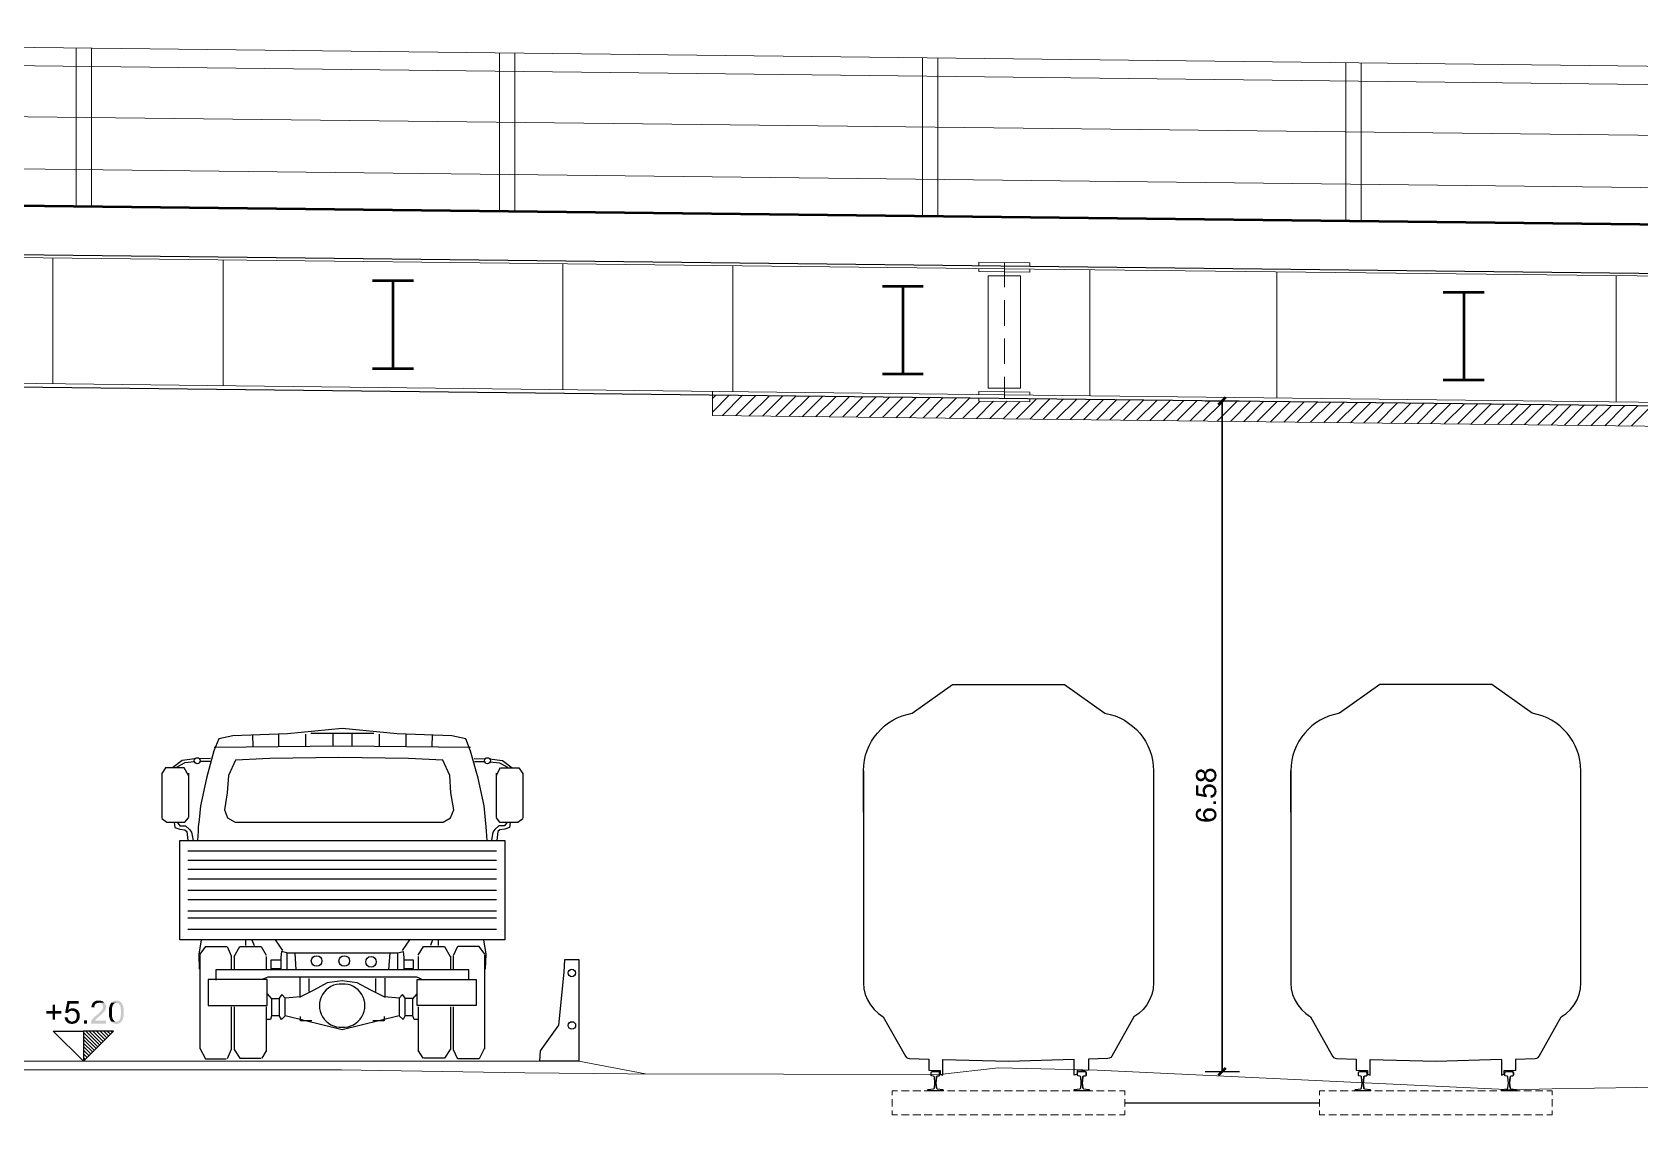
# Model space of a CAD drawing. Header units: millimetres. Extents: x 0.3 to 47.5, y 0.1 to 28.
# Drawn here: x 23.7 to 29.91, y 18.32 to 22.54 of the extents above; entities that cross this region are included whole.
import ezdxf

# ---------------------------------------------------------------- set-up
doc = ezdxf.new("R2010")
doc.units = ezdxf.units.MM
doc.layers.add('PDF _Geometria', color=7, linetype='Continuous')
doc.layers.add('PDF _Riempimenti solidi', color=7, linetype='Continuous')

msp = doc.modelspace()

# ---------------------------------------------------------------- hatches: boundary and pattern name
at = {"layer": 'PDF _Riempimenti solidi', "transparency": 33554559}
for points in [[(28.1908, 19.6724), (28.1908, 19.6699), (28.1917, 19.6674), (28.1917, 19.6649), (28.1925, 19.6632), (28.1933, 19.6616), (28.1942, 19.6591), (28.1958, 19.6574), (28.1967, 19.6566), (28.1975, 19.6557), (28.1992, 19.6541), (28.2008, 19.6524), (28.2025, 19.6516), (28.205, 19.6507), (28.2067, 19.6507), (28.2092, 19.6499), (28.2133, 19.6499), (28.215, 19.6507), (28.2175, 19.6507), (28.2192, 19.6516), (28.2208, 19.6532), (28.2225, 19.6541), (28.2242, 19.6557), (28.225, 19.6574), (28.2267, 19.6599), (28.2275, 19.6616), (28.2283, 19.6591), (28.2292, 19.6574), (28.23, 19.6557), (28.2317, 19.6532), (28.2325, 19.6524), (28.2342, 19.6507), (28.235, 19.6507), (28.2367, 19.6491), (28.2383, 19.6482), (28.2408, 19.6474), (28.2425, 19.6474), (28.245, 19.6466), (28.2492, 19.6466), (28.2517, 19.6474), (28.2533, 19.6474), (28.2558, 19.6482), (28.2575, 19.6491), (28.2592, 19.6499), (28.2608, 19.6516), (28.2625, 19.6524), (28.2642, 19.6541), (28.2633, 19.6732), (28.2633, 19.6707), (28.2625, 19.6682), (28.2625, 19.6666), (28.2608, 19.6649), (28.26, 19.6632), (28.2592, 19.6616), (28.2575, 19.6599), (28.255, 19.6591), (28.2533, 19.6582), (28.2517, 19.6574), (28.2492, 19.6566), (28.2458, 19.6566), (28.2433, 19.6574), (28.2417, 19.6582), (28.2392, 19.6591), (28.2375, 19.6599), (28.2358, 19.6616), (28.235, 19.6624), (28.2333, 19.6641), (28.2325, 19.6666), (28.2317, 19.6682), (28.2317, 19.6916), (28.23, 19.6899), (28.2292, 19.6882), (28.2283, 19.6857), (28.2275, 19.6841), (28.2267, 19.6866), (28.225, 19.6882), (28.2242, 19.6899), (28.2233, 19.6732), (28.2233, 19.6691), (28.2225, 19.6666), (28.2217, 19.6649), (28.22, 19.6632), (28.2192, 19.6624), (28.2175, 19.6616), (28.215, 19.6607), (28.2133, 19.6599), (28.2075, 19.6599), (28.2058, 19.6607), (28.2042, 19.6624), (28.2025, 19.6632), (28.2017, 19.6649), (28.2, 19.6666), (28.1992, 19.6682), (28.1992, 19.6724), (28.1983, 19.6907), (28.1967, 19.6891), (28.1967, 19.6882), (28.195, 19.6874), (28.1942, 19.6849), (28.1933, 19.6832), (28.1925, 19.6816), (28.1917, 19.6799), (28.1917, 19.6774), (28.1908, 19.6749)], [(28.1983, 19.6907), (28.1992, 19.6724), (28.1992, 19.6766), (28.2, 19.6782), (28.2008, 19.6799), (28.2025, 19.6816), (28.2033, 19.6832), (28.205, 19.6841), (28.2075, 19.6849), (28.2092, 19.6857), (28.2125, 19.6857), (28.215, 19.6849), (28.2167, 19.6849), (28.2183, 19.6832), (28.22, 19.6824), (28.2208, 19.6807), (28.2225, 19.6791), (28.2233, 19.6774), (28.2233, 19.6732), (28.2242, 19.6899), (28.2225, 19.6916), (28.2208, 19.6924), (28.22, 19.6932), (28.2183, 19.6941), (28.2158, 19.6949), (28.2142, 19.6957), (28.21, 19.6957), (28.2083, 19.6949), (28.2058, 19.6949), (28.2042, 19.6941), (28.2017, 19.6932), (28.2, 19.6924)], [(28.2317, 19.6916), (28.2317, 19.6724), (28.2317, 19.6766), (28.2325, 19.6791), (28.2333, 19.6807), (28.235, 19.6824), (28.2358, 19.6841), (28.2375, 19.6857), (28.2392, 19.6866), (28.2408, 19.6874), (28.2433, 19.6882), (28.245, 19.6891), (28.2492, 19.6891), (28.2517, 19.6882), (28.2533, 19.6874), (28.2558, 19.6866), (28.2575, 19.6857), (28.2592, 19.6841), (28.26, 19.6832), (28.2617, 19.6816), (28.2625, 19.6791), (28.2625, 19.6774), (28.2633, 19.6749), (28.2633, 19.6732), (28.2642, 19.6541), (28.265, 19.6549), (28.2667, 19.6566), (28.2683, 19.6599), (28.2692, 19.6616), (28.27, 19.6641), (28.2708, 19.6657), (28.2708, 19.6682), (28.2717, 19.6707), (28.2717, 19.6741), (28.2708, 19.6766), (28.2708, 19.6791), (28.27, 19.6807), (28.27, 19.6832), (28.2692, 19.6849), (28.2683, 19.6866), (28.2667, 19.6882), (28.2658, 19.6899), (28.2642, 19.6916), (28.2633, 19.6932), (28.2617, 19.6941), (28.26, 19.6957), (28.2575, 19.6966), (28.2558, 19.6974), (28.2542, 19.6982), (28.2517, 19.6982), (28.25, 19.6991), (28.2475, 19.6991), (28.245, 19.6982), (28.2425, 19.6982), (28.2408, 19.6974), (28.2383, 19.6974), (28.2367, 19.6957), (28.235, 19.6949), (28.2342, 19.6949), (28.2325, 19.6932)], [(28.1925, 19.6349), (28.1925, 19.5957), (28.2325, 19.5882), (28.2342, 19.5966), (28.2325, 19.5982), (28.2308, 19.5991), (28.23, 19.6007), (28.2283, 19.6032), (28.2275, 19.6049), (28.2267, 19.6066), (28.2267, 19.6116), (28.225, 19.6316), (28.2233, 19.6299), (28.2225, 19.5991), (28.2017, 19.6032), (28.2017, 19.6349)], [(28.2175, 19.6141), (28.2175, 19.6132), (28.2183, 19.6107), (28.2183, 19.6091), (28.2192, 19.6066), (28.2192, 19.6049), (28.22, 19.6032), (28.2217, 19.6007), (28.2225, 19.5991), (28.2233, 19.6299), (28.2225, 19.6282), (28.2208, 19.6266), (28.22, 19.6241), (28.2183, 19.6207), (28.2183, 19.6182), (28.2175, 19.6157)], [(28.225, 19.6316), (28.2267, 19.6116), (28.2267, 19.6166), (28.2275, 19.6182), (28.2283, 19.6199), (28.23, 19.6216), (28.2308, 19.6232), (28.2317, 19.6241), (28.2333, 19.6257), (28.2358, 19.6266), (28.2375, 19.6274), (28.2392, 19.6274), (28.2417, 19.6282), (28.2467, 19.6282), (28.2492, 19.6274), (28.2508, 19.6274), (28.2533, 19.6266), (28.255, 19.6257), (28.2567, 19.6249), (28.2583, 19.6232), (28.26, 19.6216), (28.2608, 19.6199), (28.2625, 19.6174), (28.2625, 19.6157), (28.2633, 19.6132), (28.2633, 19.6116), (28.2633, 19.6307), (28.2617, 19.6324), (28.26, 19.6332), (28.2575, 19.6349), (28.2558, 19.6357), (28.2542, 19.6366), (28.2517, 19.6374), (28.25, 19.6374), (28.2475, 19.6382), (28.2375, 19.6382), (28.2358, 19.6374), (28.2333, 19.6366), (28.2317, 19.6357), (28.23, 19.6349), (28.2283, 19.6341), (28.2267, 19.6324)], [(28.2483, 19.5966), (28.2492, 19.5857), (28.2508, 19.5866), (28.2525, 19.5866), (28.255, 19.5874), (28.2567, 19.5882), (28.2592, 19.5891), (28.2608, 19.5899), (28.2625, 19.5907), (28.2642, 19.5924), (28.265, 19.5941), (28.2667, 19.5949), (28.2675, 19.5966), (28.2683, 19.5982), (28.2692, 19.6007), (28.27, 19.6024), (28.2708, 19.6049), (28.2708, 19.6066), (28.2717, 19.6091), (28.2717, 19.6116), (28.2708, 19.6141), (28.2708, 19.6182), (28.27, 19.6207), (28.2692, 19.6224), (28.2683, 19.6241), (28.2667, 19.6274), (28.265, 19.6291), (28.2633, 19.6307), (28.2633, 19.6091), (28.2625, 19.6074), (28.2617, 19.6049), (28.26, 19.6016), (28.2583, 19.6007), (28.2567, 19.5991), (28.2533, 19.5974), (28.2508, 19.5966)], [(28.1908, 19.5224), (28.1908, 19.5191), (28.1917, 19.5166), (28.1917, 19.5141), (28.1925, 19.5124), (28.1933, 19.5107), (28.1942, 19.5091), (28.1958, 19.5074), (28.1967, 19.5057), (28.1983, 19.5041), (28.1992, 19.5216), (28.1992, 19.5257), (28.2, 19.5282), (28.2033, 19.5316), (28.205, 19.5324), (28.2067, 19.5332), (28.2092, 19.5341), (28.2117, 19.5349), (28.2108, 19.5449), (28.2092, 19.5441), (28.2067, 19.5441), (28.205, 19.5432), (28.2025, 19.5424), (28.1992, 19.5407), (28.1975, 19.5391), (28.1958, 19.5374), (28.195, 19.5366), (28.1933, 19.5332), (28.1925, 19.5307), (28.1917, 19.5291), (28.1917, 19.5266), (28.1908, 19.5249)], [(28.1983, 19.5041), (28.2, 19.5024), (28.2017, 19.5016), (28.2025, 19.5007), (28.2042, 19.4999), (28.2058, 19.4991), (28.2075, 19.4982), (28.21, 19.4974), (28.2117, 19.4966), (28.2133, 19.4957), (28.2158, 19.4957), (28.2175, 19.4949), (28.2225, 19.4949), (28.225, 19.4941), (28.2417, 19.4941), (28.2442, 19.4949), (28.2467, 19.4949), (28.2492, 19.4957), (28.2508, 19.4957), (28.2533, 19.4966), (28.26, 19.4999), (28.2608, 19.5007), (28.2625, 19.5016), (28.2633, 19.5024), (28.265, 19.5041), (28.2658, 19.5057), (28.2675, 19.5074), (28.2683, 19.5091), (28.2692, 19.5107), (28.27, 19.5124), (28.2708, 19.5149), (28.2708, 19.5166), (28.2717, 19.5191), (28.2717, 19.5216), (28.2708, 19.5241), (28.2708, 19.5282), (28.27, 19.5299), (28.2692, 19.5324), (28.2683, 19.5341), (28.2675, 19.5341), (28.2667, 19.5357), (28.265, 19.5374), (28.2633, 19.5391), (28.2633, 19.5191), (28.2625, 19.5174), (28.2617, 19.5149), (28.2608, 19.5132), (28.2608, 19.5124), (28.2592, 19.5107), (28.2575, 19.5099), (28.2558, 19.5082), (28.2542, 19.5074), (28.2533, 19.5066), (28.2508, 19.5057), (28.2492, 19.5057), (28.2467, 19.5049), (28.2442, 19.5049), (28.2417, 19.5057), (28.2392, 19.5057), (28.2358, 19.5074), (28.2333, 19.5082), (28.2325, 19.5099), (28.2308, 19.5107), (28.23, 19.5124), (28.2292, 19.5041), (28.2183, 19.5041), (28.2167, 19.5049), (28.2142, 19.5049), (28.2125, 19.5057), (28.2108, 19.5066), (28.21, 19.5074), (28.2075, 19.5082), (28.2058, 19.5091), (28.2042, 19.5107), (28.2025, 19.5124), (28.2017, 19.5132), (28.2, 19.5157), (28.1992, 19.5174), (28.1992, 19.5216)], [(28.2192, 19.5224), (28.2192, 19.5182), (28.22, 19.5166), (28.2208, 19.5141), (28.2217, 19.5124), (28.2217, 19.5116), (28.2233, 19.5099), (28.2242, 19.5082), (28.2275, 19.5049), (28.2292, 19.5041), (28.23, 19.5124), (28.2283, 19.5149), (28.2283, 19.5166), (28.2275, 19.5182), (28.2275, 19.5207), (28.2258, 19.5391), (28.225, 19.5382), (28.2233, 19.5366), (28.2217, 19.5332), (28.2208, 19.5307), (28.22, 19.5291), (28.2192, 19.5274), (28.2192, 19.5249)], [(28.2258, 19.5391), (28.2275, 19.5207), (28.2275, 19.5249), (28.2292, 19.5282), (28.2308, 19.5299), (28.2325, 19.5316), (28.2325, 19.5324), (28.2342, 19.5332), (28.2358, 19.5341), (28.2383, 19.5349), (28.24, 19.5357), (28.2517, 19.5357), (28.2533, 19.5349), (28.2567, 19.5332), (28.2583, 19.5316), (28.2592, 19.5307), (28.2608, 19.5291), (28.2617, 19.5274), (28.2625, 19.5257), (28.2633, 19.5232), (28.2633, 19.5216), (28.2633, 19.5391), (28.2617, 19.5407), (28.26, 19.5416), (28.2583, 19.5432), (28.2575, 19.5432), (28.255, 19.5441), (28.2533, 19.5449), (28.2508, 19.5457), (28.2392, 19.5457), (28.2367, 19.5449), (28.235, 19.5449), (28.2325, 19.5441), (28.2308, 19.5432), (28.2292, 19.5416), (28.2275, 19.5407)], [(23.7875, 18.7874), (23.7775, 18.7874), (23.7775, 18.7632), (23.7533, 18.7632), (23.7533, 18.7532), (23.7775, 18.7532), (23.7775, 18.7291), (23.7875, 18.7291), (23.7875, 18.7532), (23.8117, 18.7532), (23.8117, 18.7632), (23.7875, 18.7632)], [(23.8783, 18.8016), (23.835, 18.8016), (23.8258, 18.7566), (23.8367, 18.7549), (23.8375, 18.7566), (23.8408, 18.7599), (23.8433, 18.7616), (23.845, 18.7624), (23.8475, 18.7632), (23.85, 18.7641), (23.8525, 18.7641), (23.875, 18.7657), (23.8733, 18.7674), (23.8383, 18.7682), (23.8433, 18.7916), (23.8783, 18.7916)], [(23.855, 18.7732), (23.85, 18.7732), (23.8475, 18.7724), (23.845, 18.7716), (23.8433, 18.7707), (23.8408, 18.7691), (23.8383, 18.7682), (23.8733, 18.7674), (23.8708, 18.7682), (23.8692, 18.7699), (23.8667, 18.7707), (23.865, 18.7716), (23.8625, 18.7724), (23.86, 18.7732), (23.8575, 18.7732)], [(23.875, 18.7657), (23.8525, 18.7641), (23.8533, 18.7641), (23.8558, 18.7632), (23.8583, 18.7632), (23.86, 18.7624), (23.8625, 18.7616), (23.8642, 18.7599), (23.8658, 18.7582), (23.8667, 18.7574), (23.8683, 18.7557), (23.8692, 18.7541), (23.87, 18.7516), (23.8708, 18.7491), (23.8708, 18.7466), (23.8717, 18.7441), (23.8708, 18.7407), (23.8708, 18.7382), (23.87, 18.7366), (23.8692, 18.7341), (23.8683, 18.7316), (23.8675, 18.7299), (23.8658, 18.7282), (23.8658, 18.7274), (23.8633, 18.7257), (23.8617, 18.7249), (23.86, 18.7241), (23.8575, 18.7232), (23.855, 18.7224), (23.8525, 18.7224), (23.8742, 18.7224), (23.8758, 18.7241), (23.8758, 18.7249), (23.8792, 18.7282), (23.88, 18.7307), (23.8808, 18.7324), (23.8817, 18.7349), (23.8817, 18.7374), (23.8825, 18.7399), (23.8825, 18.7507), (23.8817, 18.7532), (23.8808, 18.7557), (23.88, 18.7574), (23.8792, 18.7599), (23.8775, 18.7616), (23.8767, 18.7641)], [(23.9783, 18.7949), (23.9558, 18.7949), (23.9567, 18.7949), (23.96, 18.7941), (23.9617, 18.7941), (23.9642, 18.7924), (23.9658, 18.7916), (23.9675, 18.7899), (23.9683, 18.7899), (23.97, 18.7882), (23.9708, 18.7866), (23.9717, 18.7841), (23.9725, 18.7816), (23.9725, 18.7774), (23.9717, 18.7757), (23.9717, 18.7732), (23.97, 18.7707), (23.9692, 18.7682), (23.9675, 18.7666), (23.9667, 18.7649), (23.965, 18.7632), (23.9642, 18.7624), (23.9625, 18.7607), (23.9592, 18.7574), (23.9575, 18.7557), (23.955, 18.7532), (23.9533, 18.7516), (23.9508, 18.7499), (23.9483, 18.7474), (23.9458, 18.7457), (23.9442, 18.7441), (23.9417, 18.7424), (23.94, 18.7407), (23.9383, 18.7391), (23.935, 18.7357), (23.9342, 18.7341), (23.9325, 18.7332), (23.9308, 18.7307), (23.93, 18.7291), (23.9283, 18.7266), (23.9275, 18.7249), (23.9267, 18.7224), (23.9258, 18.7199), (23.9258, 18.7174), (23.925, 18.7149), (23.9842, 18.7149), (23.9842, 18.7257), (23.9408, 18.7257), (23.9417, 18.7274), (23.9433, 18.7291), (23.945, 18.7316), (23.9458, 18.7316), (23.9467, 18.7332), (23.9483, 18.7341), (23.95, 18.7357), (23.9525, 18.7382), (23.955, 18.7399), (23.9575, 18.7424), (23.9583, 18.7432), (23.9608, 18.7449), (23.9625, 18.7466), (23.965, 18.7491), (23.9683, 18.7524), (23.97, 18.7541), (23.9717, 18.7549), (23.9733, 18.7566), (23.9742, 18.7582), (23.975, 18.7582), (23.9767, 18.7607), (23.9783, 18.7624), (23.9792, 18.7649), (23.9808, 18.7666), (23.9817, 18.7682), (23.9817, 18.7691), (23.9825, 18.7716), (23.9833, 18.7741), (23.9833, 18.7841), (23.9817, 18.7891), (23.9808, 18.7907), (23.9792, 18.7932)], [(23.9558, 18.8032), (23.9483, 18.8032), (23.9458, 18.8024), (23.9442, 18.8016), (23.9417, 18.8007), (23.94, 18.7999), (23.9375, 18.7982), (23.9358, 18.7974), (23.935, 18.7957), (23.9317, 18.7924), (23.9308, 18.7899), (23.93, 18.7882), (23.9292, 18.7857), (23.9283, 18.7832), (23.9275, 18.7807), (23.9275, 18.7782), (23.9383, 18.7766), (23.9383, 18.7791), (23.9392, 18.7816), (23.94, 18.7841), (23.9408, 18.7866), (23.9417, 18.7882), (23.9433, 18.7899), (23.9442, 18.7907), (23.9467, 18.7924), (23.9483, 18.7932), (23.9508, 18.7941), (23.9533, 18.7941), (23.9558, 18.7949), (23.9783, 18.7949), (23.9758, 18.7966), (23.9742, 18.7982), (23.9725, 18.7991), (23.9708, 18.8007), (23.9683, 18.8016), (23.9667, 18.8024), (23.9642, 18.8024), (23.9617, 18.8032), (23.9592, 18.8032)], [(24.0042, 18.7949), (24.0025, 18.7924), (24.0017, 18.7907), (24, 18.7882), (23.9992, 18.7866), (23.9983, 18.7841), (23.9983, 18.7832), (23.9975, 18.7807), (23.9967, 18.7791), (23.9967, 18.7766), (23.9958, 18.7749), (23.9958, 18.7699), (23.995, 18.7666), (23.995, 18.7507), (23.9958, 18.7482), (23.9958, 18.7424), (23.9967, 18.7399), (23.9975, 18.7374), (23.9975, 18.7357), (23.9983, 18.7332), (23.9992, 18.7307), (24, 18.7291), (24.0025, 18.7241), (24.0042, 18.7224), (24.005, 18.7216), (24.0242, 18.7224), (24.0208, 18.7224), (24.0183, 18.7232), (24.0167, 18.7241), (24.0133, 18.7274), (24.0117, 18.7299), (24.0108, 18.7299), (24.0108, 18.7307), (24.0092, 18.7341), (24.0083, 18.7366), (24.0083, 18.7382), (24.0075, 18.7407), (24.0075, 18.7432), (24.0067, 18.7457), (24.0067, 18.7724), (24.0075, 18.7749), (24.0075, 18.7774), (24.0083, 18.7799), (24.0092, 18.7816), (24.0092, 18.7832), (24.01, 18.7857), (24.0108, 18.7866), (24.0117, 18.7882), (24.0133, 18.7899), (24.0167, 18.7932), (24.0192, 18.7941), (24.0217, 18.7941), (24.0242, 18.7949)], [(24.0242, 18.8032), (24.0183, 18.8032), (24.0158, 18.8024), (24.0142, 18.8016), (24.0117, 18.8007), (24.01, 18.7999), (24.0083, 18.7982), (24.0075, 18.7982), (24.0042, 18.7949), (24.025, 18.7949), (24.0267, 18.7941), (24.0292, 18.7932), (24.0308, 18.7924), (24.0333, 18.7916), (24.035, 18.7891), (24.0367, 18.7874), (24.0375, 18.7857), (24.0383, 18.7841), (24.0392, 18.7824), (24.0392, 18.7807), (24.04, 18.7782), (24.04, 18.7766), (24.0408, 18.7741), (24.0408, 18.7682), (24.0417, 18.7649), (24.0417, 18.7507), (24.0408, 18.7482), (24.0408, 18.7424), (24.04, 18.7399), (24.04, 18.7382), (24.0392, 18.7357), (24.0383, 18.7341), (24.0383, 18.7324), (24.0375, 18.7307), (24.0367, 18.7299), (24.0358, 18.7291), (24.0342, 18.7266), (24.0325, 18.7249), (24.0308, 18.7241), (24.0283, 18.7232), (24.0258, 18.7224), (24.0242, 18.7224), (24.005, 18.7216), (24.0083, 18.7182), (24.01, 18.7174), (24.0117, 18.7157), (24.0142, 18.7149), (24.0167, 18.7141), (24.0192, 18.7141), (24.0217, 18.7132), (24.0267, 18.7132), (24.0292, 18.7141), (24.0317, 18.7141), (24.0342, 18.7149), (24.0358, 18.7157), (24.0383, 18.7174), (24.04, 18.7182), (24.0408, 18.7191), (24.0425, 18.7207), (24.0433, 18.7224), (24.045, 18.7241), (24.0467, 18.7266), (24.0475, 18.7282), (24.0483, 18.7307), (24.0492, 18.7332), (24.05, 18.7341), (24.05, 18.7357), (24.0508, 18.7382), (24.0508, 18.7399), (24.0517, 18.7424), (24.0517, 18.7449), (24.0525, 18.7474), (24.0525, 18.7707), (24.0517, 18.7732), (24.0517, 18.7757), (24.0508, 18.7774), (24.0508, 18.7791), (24.05, 18.7816), (24.0492, 18.7841), (24.0483, 18.7866), (24.0475, 18.7882), (24.0467, 18.7907), (24.045, 18.7924), (24.0433, 18.7949), (24.0425, 18.7966), (24.04, 18.7982), (24.0383, 18.7991), (24.0367, 18.8007), (24.0358, 18.8007), (24.0333, 18.8016), (24.0317, 18.8024), (24.0292, 18.8032), (24.0267, 18.8032)], [(23.8358, 18.7391), (23.8242, 18.7382), (23.8242, 18.7366), (23.825, 18.7341), (23.8258, 18.7316), (23.8267, 18.7299), (23.8275, 18.7274), (23.8283, 18.7257), (23.83, 18.7232), (23.8317, 18.7216), (23.8342, 18.7191), (23.8367, 18.7174), (23.8383, 18.7166), (23.84, 18.7157), (23.8425, 18.7149), (23.845, 18.7141), (23.8475, 18.7141), (23.85, 18.7132), (23.8558, 18.7132), (23.8583, 18.7141), (23.86, 18.7141), (23.8625, 18.7149), (23.865, 18.7157), (23.8667, 18.7166), (23.8692, 18.7174), (23.8725, 18.7207), (23.8742, 18.7224), (23.85, 18.7224), (23.8475, 18.7232), (23.8458, 18.7241), (23.8433, 18.7249), (23.8417, 18.7266), (23.84, 18.7274), (23.8392, 18.7299), (23.8375, 18.7316), (23.8367, 18.7341), (23.8358, 18.7366)]]:
    msp.add_hatch(color=256, dxfattribs=at).paths.add_polyline_path(points)

# ---------------------------------------------------------------- linework, layer by layer
at = {"layer": 'PDF _Geometria', "lineweight": 9}
for points in [[(18.595, 22.5416), (31.5992, 22.3916), (41.5492, 22.0849), (42.7592, 22.0357), (43.1525, 22.0191), (43.5458, 22.0024), (43.94, 21.9857), (44.3333, 21.9682), (44.7275, 21.9507), (45.1217, 21.9324), (45.515, 21.9149), (45.9092, 21.8966), (46.3025, 21.8774), (46.6958, 21.8591), (47.09, 21.8399), (47.4833, 21.8207), (47.485, 21.8207)], [(18.595, 22.4707), (31.5975, 22.3207), (41.5467, 22.0141), (42.7558, 21.9649), (43.15, 21.9482), (43.5433, 21.9316), (43.9367, 21.9149), (44.3308, 21.8974), (44.7242, 21.8799), (45.1183, 21.8616), (45.5117, 21.8441), (45.9058, 21.8257), (46.2992, 21.8074), (46.6925, 21.7882), (47.0867, 21.7691), (47.48, 21.7499), (47.485, 21.7499)], [(23.8692, 21.8699), (23.8692, 22.4807)], [(23.9283, 21.8699), (23.9283, 22.4799)], [(25.5033, 21.8516), (25.5033, 22.4616)], [(25.5625, 21.8507), (25.5625, 22.4607)], [(27.1367, 21.8324), (27.1367, 22.4432)], [(27.1958, 21.8316), (27.1958, 22.4424)], [(28.7708, 21.8141), (28.7708, 22.4241)], [(28.83, 21.8132), (28.83, 22.4232)], [(18.5942, 22.2732), (31.5933, 22.1241), (41.54, 21.8174), (42.7475, 21.7682), (43.1417, 21.7516), (43.535, 21.7349), (43.9283, 21.7182), (44.3217, 21.7007), (44.7158, 21.6832), (45.1092, 21.6649), (45.5025, 21.6474), (45.8958, 21.6291), (46.2892, 21.6107), (46.6833, 21.5916), (47.0767, 21.5724), (47.47, 21.5532), (47.485, 21.5524)], [(18.5942, 22.0724), (31.5892, 21.9232), (41.5325, 21.6166), (42.7392, 21.5674), (43.5258, 21.5341), (43.92, 21.5174), (45.1, 21.4649), (45.4933, 21.4466), (45.8867, 21.4282), (46.28, 21.4099), (46.6733, 21.3916), (47.0667, 21.3724), (47.46, 21.3524), (47.485, 21.3516)], [(8.5142, 21.6532), (11.1133, 21.6732), (13.8692, 21.6941), (17.0192, 21.7182), (18.5933, 21.7299), (20.1683, 21.7124), (22.7275, 21.6824), (27.4525, 21.6282), (30.0108, 21.5991), (31.5817, 21.5807), (33.1608, 21.5316), (36.3108, 21.4349), (39.0667, 21.3499), (41.665, 21.2699)], [(23.7792, 21.1841), (23.7792, 21.6707)], [(24.4358, 21.6632), (24.4358, 21.1766)], [(25.7475, 21.6474), (25.7475, 21.1616)], [(26.4042, 21.6399), (26.4042, 21.1541)], [(27.3542, 21.6407), (27.3542, 21.6532), (27.5508, 21.6507), (27.5508, 21.6391)], [(27.3542, 21.6291), (27.3542, 21.6174), (27.4525, 21.6166), (27.5508, 21.6149), (27.5508, 21.6274)], [(27.4525, 21.6516), (27.4525, 21.6399), (27.4525, 21.5566)], [(27.7817, 21.6241), (27.7817, 21.1382)], [(28.5042, 21.6157), (28.5042, 21.1299)], [(29.8142, 21.6007), (29.8142, 21.1149)], [(27.4525, 21.5074), (27.4525, 21.4082)], [(27.4525, 21.3591), (27.4525, 21.2607)], [(20.1683, 21.2316), (20.1683, 21.2257), (22.7275, 21.1966), (27.4525, 21.1416), (30.0108, 21.1124)], [(27.4525, 21.2116), (27.4525, 21.1282)], [(26.325, 21.1549), (26.325, 21.0624), (30.2617, 21.0174), (30.2617, 21.0957)], [(26.325, 21.1274), (26.3383, 21.1407)], [(26.325, 21.0749), (26.39, 21.1407)], [(26.3642, 21.0616), (26.4417, 21.1399)], [(26.4158, 21.0616), (26.4933, 21.1391)], [(26.4675, 21.0607), (26.545, 21.1382)], [(26.5183, 21.0599), (26.5967, 21.1382)], [(26.57, 21.0599), (26.6483, 21.1374)], [(26.6217, 21.0591), (26.7, 21.1366)], [(26.6733, 21.0582), (26.7517, 21.1366)], [(26.725, 21.0574), (26.8033, 21.1357)], [(26.7767, 21.0574), (26.8542, 21.1349)], [(26.8283, 21.0566), (26.9058, 21.1341)], [(26.88, 21.0557), (26.9575, 21.1341)], [(26.9317, 21.0557), (27.0092, 21.1332)], [(26.9833, 21.0549), (27.0608, 21.1324)], [(27.035, 21.0541), (27.1125, 21.1324)], [(27.0867, 21.0532), (27.1642, 21.1316)], [(27.1383, 21.0532), (27.2158, 21.1307)], [(27.1892, 21.0524), (27.2675, 21.1299)], [(27.2408, 21.0516), (27.3192, 21.1299)], [(27.2925, 21.0516), (27.3592, 21.1174)], [(27.3442, 21.0507), (27.4108, 21.1166)], [(27.3542, 21.1291), (27.3533, 21.1174), (27.5508, 21.1149), (27.5508, 21.1266)], [(27.3542, 21.1432), (27.3542, 21.1549), (27.5508, 21.1524), (27.5508, 21.1407)], [(27.3958, 21.0499), (27.4625, 21.1166)], [(27.4475, 21.0491), (27.5133, 21.1157)], [(27.4992, 21.0491), (27.5767, 21.1266)], [(27.5508, 21.0482), (27.6283, 21.1257)], [(27.6025, 21.0474), (27.68, 21.1257)], [(27.6542, 21.0474), (27.7317, 21.1249)], [(27.7058, 21.0466), (27.7833, 21.1241)], [(27.7575, 21.0457), (27.835, 21.1241)], [(27.8092, 21.0449), (27.8867, 21.1232)], [(27.86, 21.0449), (27.9383, 21.1224)], [(27.9117, 21.0441), (27.99, 21.1216)], [(27.9633, 21.0432), (28.0417, 21.1216)], [(28.015, 21.0432), (28.0933, 21.1207)], [(28.0667, 21.0424), (28.145, 21.1199)], [(28.1183, 21.0416), (28.1967, 21.1199)], [(28.17, 21.0407), (28.2475, 21.1191)], [(28.2217, 21.0407), (28.2933, 21.1124), (28.2992, 21.1182)], [(28.2733, 21.0399), (28.2933, 21.0599), (28.3508, 21.1174)], [(28.325, 21.0391), (28.4025, 21.1174)], [(28.3767, 21.0391), (28.4542, 21.1166)], [(28.4283, 21.0382), (28.5058, 21.1157)], [(28.48, 21.0374), (28.5575, 21.1157)], [(28.5317, 21.0366), (28.6092, 21.1149)], [(28.5825, 21.0366), (28.6608, 21.1141)], [(28.6342, 21.0357), (28.7125, 21.1132)], [(28.6858, 21.0349), (28.7642, 21.1132)], [(28.7375, 21.0349), (28.8158, 21.1124)], [(28.7892, 21.0341), (28.8675, 21.1116)], [(28.8408, 21.0332), (28.9183, 21.1116)], [(28.8925, 21.0324), (28.97, 21.1107)], [(28.9442, 21.0324), (29.0217, 21.1099)], [(28.9958, 21.0316), (29.0733, 21.1091)], [(29.0475, 21.0307), (29.125, 21.1091)], [(29.0992, 21.0307), (29.1767, 21.1082)], [(29.1508, 21.0299), (29.2283, 21.1074)], [(29.2025, 21.0291), (29.28, 21.1074)], [(29.2533, 21.0282), (29.3317, 21.1066)], [(29.305, 21.0282), (29.3833, 21.1057)], [(29.3567, 21.0274), (29.435, 21.1049)], [(29.4083, 21.0266), (29.4867, 21.1049)], [(29.46, 21.0266), (29.5383, 21.1041)], [(29.5117, 21.0257), (29.59, 21.1032)], [(29.5633, 21.0249), (29.6408, 21.1032)], [(29.615, 21.0241), (29.6925, 21.1024)], [(29.6667, 21.0241), (29.7442, 21.1016)], [(29.7183, 21.0232), (29.7958, 21.1007)], [(29.77, 21.0224), (29.8475, 21.1007)], [(29.8217, 21.0224), (29.8992, 21.0999)], [(29.8733, 21.0216), (29.9392, 21.0874)], [(26.0667, 18.5207), (25.81, 18.5691), (19.84, 18.5691)], [(27.04, 18.4549), (27.0192, 18.4549), (27.0192, 18.4382)], [(27.055, 18.4549), (27.085, 18.4549)], [(27.0992, 18.4549), (27.1292, 18.4549)], [(27.1433, 18.4549), (27.1733, 18.4549)], [(27.1883, 18.4549), (27.2175, 18.4549)], [(27.2325, 18.4549), (27.2617, 18.4549)], [(27.2767, 18.4549), (27.3058, 18.4549)], [(27.3208, 18.4549), (27.35, 18.4549)], [(27.365, 18.4549), (27.395, 18.4549)], [(27.4092, 18.4549), (27.4392, 18.4549)], [(27.4533, 18.4549), (27.4833, 18.4549)], [(27.4983, 18.4549), (27.5275, 18.4549)], [(27.5425, 18.4549), (27.5717, 18.4549)], [(27.5867, 18.4549), (27.6158, 18.4549)], [(27.6308, 18.4549), (27.6608, 18.4549)], [(27.675, 18.4549), (27.705, 18.4549)], [(27.7192, 18.4549), (27.7492, 18.4549)], [(27.7642, 18.4549), (27.7933, 18.4549)], [(27.8083, 18.4549), (27.8375, 18.4549)], [(27.8525, 18.4549), (27.8817, 18.4549)], [(27.8967, 18.4549), (27.9175, 18.4549), (27.9175, 18.4382)], [(28.69, 18.4549), (28.6692, 18.4549), (28.6692, 18.4382)], [(28.705, 18.4549), (28.7342, 18.4549)], [(28.7492, 18.4549), (28.7792, 18.4549)], [(28.7933, 18.4549), (28.8233, 18.4549)], [(28.8375, 18.4549), (28.8675, 18.4549)], [(28.8825, 18.4549), (28.9117, 18.4549)], [(28.9267, 18.4549), (28.9558, 18.4549)], [(28.9708, 18.4549), (29, 18.4549)], [(29.015, 18.4549), (29.0442, 18.4549)], [(29.0592, 18.4549), (29.0892, 18.4549)], [(29.1033, 18.4549), (29.1333, 18.4549)], [(29.1475, 18.4549), (29.1775, 18.4549)], [(29.1925, 18.4549), (29.2217, 18.4549)], [(29.2367, 18.4549), (29.2658, 18.4549)], [(29.2808, 18.4549), (29.31, 18.4549)], [(29.325, 18.4549), (29.3542, 18.4549)], [(29.3692, 18.4549), (29.3992, 18.4549)], [(29.4133, 18.4549), (29.4433, 18.4549)], [(29.4575, 18.4549), (29.4875, 18.4549)], [(29.5025, 18.4549), (29.5317, 18.4549)], [(29.5467, 18.4549), (29.5675, 18.4549), (29.5675, 18.4382)], [(27.0192, 18.4232), (27.0192, 18.3941)], [(27.0192, 18.3791), (27.0192, 18.3624), (27.04, 18.3624)], [(27.8967, 18.3624), (27.9175, 18.3624), (27.9175, 18.3791)], [(27.9175, 18.4232), (27.9175, 18.3941)], [(28.6692, 18.4232), (28.6692, 18.3941)], [(28.6692, 18.3791), (28.6692, 18.3624), (28.69, 18.3624)], [(29.5467, 18.3624), (29.5675, 18.3624), (29.5675, 18.3791)], [(29.5675, 18.4232), (29.5675, 18.3941)], [(27.055, 18.3624), (27.085, 18.3624)], [(27.0992, 18.3624), (27.1292, 18.3624)], [(27.1433, 18.3624), (27.1733, 18.3624)], [(27.1883, 18.3624), (27.2175, 18.3624)], [(27.2325, 18.3624), (27.2617, 18.3624)], [(27.2767, 18.3624), (27.3058, 18.3624)], [(27.3208, 18.3624), (27.35, 18.3624)], [(27.365, 18.3624), (27.395, 18.3624)], [(27.4092, 18.3624), (27.4392, 18.3624)], [(27.4533, 18.3624), (27.4833, 18.3624)], [(27.4983, 18.3624), (27.5275, 18.3624)], [(27.5425, 18.3624), (27.5717, 18.3624)], [(27.5867, 18.3624), (27.6158, 18.3624)], [(27.6308, 18.3624), (27.6608, 18.3624)], [(27.675, 18.3624), (27.705, 18.3624)], [(27.7192, 18.3624), (27.7492, 18.3624)], [(27.7642, 18.3624), (27.7933, 18.3624)], [(27.8083, 18.3624), (27.8375, 18.3624)], [(27.8525, 18.3624), (27.8817, 18.3624)], [(28.705, 18.3624), (28.7342, 18.3624)], [(28.7492, 18.3624), (28.7792, 18.3624)], [(28.7933, 18.3624), (28.8233, 18.3624)], [(28.8375, 18.3624), (28.8675, 18.3624)], [(28.8825, 18.3624), (28.9117, 18.3624)], [(28.9267, 18.3624), (28.9558, 18.3624)], [(28.9708, 18.3624), (29, 18.3624)], [(29.015, 18.3624), (29.0442, 18.3624)], [(29.0592, 18.3624), (29.0892, 18.3624)], [(29.1033, 18.3624), (29.1333, 18.3624)], [(29.1475, 18.3624), (29.1775, 18.3624)], [(29.1925, 18.3624), (29.2217, 18.3624)], [(29.2367, 18.3624), (29.2658, 18.3624)], [(29.2808, 18.3624), (29.31, 18.3624)], [(29.325, 18.3624), (29.3542, 18.3624)], [(29.3692, 18.3624), (29.3992, 18.3624)], [(29.4133, 18.3624), (29.4433, 18.3624)], [(29.4575, 18.3624), (29.4875, 18.3624)], [(29.5025, 18.3624), (29.5317, 18.3624)]]:
    msp.add_lwpolyline(points, dxfattribs=at)
at = {"layer": 'PDF _Geometria', "lineweight": 50}
msp.add_lwpolyline([(0.2525, 21.6574, -0.003601), (8.7508, 21.8566), (18.5933, 21.9307), (31.5858, 21.7816), (41.4283, 21.4782), (41.5533, 21.4732), (41.9467, 21.4574), (42.34, 21.4416), (42.7333, 21.4257), (43.1267, 21.4091), (43.52, 21.3924), (43.9133, 21.3757), (44.7, 21.3407), (45.0933, 21.3232), (45.4867, 21.3049), (46.2733, 21.2682), (46.6667, 21.2499), (47.06, 21.2307), (47.4533, 21.2107), (47.485, 21.2099)], format="xyb", dxfattribs=at)
at = {"layer": 'PDF _Geometria', "lineweight": 25}
for points in [[(8.5142, 21.6657), (18.5933, 21.7416), (31.5817, 21.5924), (41.665, 21.2816)], [(8.5142, 21.7416), (8.5142, 21.1532), (18.5925, 21.2299), (31.5708, 21.0807), (41.665, 20.7699), (41.665, 21.3557)], [(28.2275, 21.1182), (28.3592, 21.1182)], [(28.2933, 18.5291), (28.2933, 21.1191), (28.2933, 18.5291)], [(23.8967, 18.5691), (23.78, 18.6857), (23.8967, 18.6857)], [(23.96, 18.6316), (23.9058, 18.6857)], [(23.9667, 18.6382), (23.9192, 18.6857)], [(23.9733, 18.6457), (23.9333, 18.6857)], [(23.98, 18.6524), (23.9467, 18.6857)], [(23.9875, 18.6591), (23.9608, 18.6857)], [(23.9942, 18.6657), (23.975, 18.6857)], [(24.0008, 18.6732), (23.9883, 18.6857)], [(24.0083, 18.6799), (24.0025, 18.6857)], [(23.9525, 18.6249), (23.8967, 18.6807)], [(23.9458, 18.6182), (23.8967, 18.6666)], [(23.9392, 18.6107), (23.8967, 18.6532)], [(23.9325, 18.6041), (23.8967, 18.6391)], [(23.925, 18.5974), (23.8967, 18.6257)], [(23.9183, 18.5899), (23.8967, 18.6116)], [(23.9117, 18.5832), (23.8967, 18.5982)], [(23.905, 18.5766), (23.8967, 18.5841)], [(27.1933, 18.4632), (27.1917, 18.4641), (27.19, 18.4666), (27.1883, 18.4841), (27.19, 18.5082), (27.1883, 18.4841), (27.19, 18.4666), (27.1917, 18.4641), (27.1933, 18.4632), (27.2142, 18.4599), (27.215, 18.4591), (27.2158, 18.4574), (27.2158, 18.4549), (27.1567, 18.4549), (27.1567, 18.4574), (27.1567, 18.4591), (27.1583, 18.4599), (27.1783, 18.4632), (27.1808, 18.4641), (27.1825, 18.4666), (27.1842, 18.4841), (27.1825, 18.5082), (27.1808, 18.5107), (27.1792, 18.5116), (27.1717, 18.5132), (27.17, 18.5141), (27.17, 18.5249), (27.1708, 18.5282), (27.1742, 18.5291), (27.1875, 18.5291)], [(27.7583, 18.4632), (27.7567, 18.4641), (27.755, 18.4666), (27.7533, 18.4841), (27.755, 18.5082), (27.7533, 18.4841), (27.755, 18.4666), (27.7567, 18.4641), (27.7583, 18.4632), (27.7792, 18.4599), (27.78, 18.4591), (27.7808, 18.4574), (27.7808, 18.4549), (27.7217, 18.4549), (27.7217, 18.4574), (27.7217, 18.4591), (27.7233, 18.4599), (27.7433, 18.4632), (27.7458, 18.4641), (27.7475, 18.4666), (27.7492, 18.4841), (27.7475, 18.5082), (27.7458, 18.5107), (27.7442, 18.5116), (27.7367, 18.5132), (27.735, 18.5141), (27.7342, 18.5157), (27.7342, 18.5249), (27.7358, 18.5282), (27.7392, 18.5291), (27.7525, 18.5291)], [(28.2275, 18.5291), (28.36, 18.5291)], [(28.8433, 18.4632), (28.8408, 18.4641), (28.84, 18.4666), (28.8375, 18.4841), (28.84, 18.5082), (28.8375, 18.4841), (28.84, 18.4666), (28.8408, 18.4641), (28.8433, 18.4632), (28.8642, 18.4599), (28.865, 18.4591), (28.8658, 18.4574), (28.8658, 18.4549), (28.8067, 18.4549), (28.8067, 18.4574), (28.8067, 18.4591), (28.8083, 18.4599), (28.8283, 18.4632), (28.8308, 18.4641), (28.8317, 18.4666), (28.8342, 18.4841), (28.8317, 18.5082), (28.8308, 18.5107), (28.8283, 18.5116), (28.8208, 18.5132), (28.82, 18.5141), (28.8192, 18.5157), (28.8192, 18.5249), (28.8208, 18.5282), (28.8242, 18.5291), (28.8367, 18.5291)], [(29.4083, 18.4632), (29.4058, 18.4641), (29.405, 18.4666), (29.4025, 18.4841), (29.405, 18.5082), (29.4025, 18.4841), (29.405, 18.4666), (29.4058, 18.4641), (29.4083, 18.4632), (29.4292, 18.4599), (29.43, 18.4591), (29.4308, 18.4574), (29.4308, 18.4549), (29.3717, 18.4549), (29.3717, 18.4574), (29.3717, 18.4591), (29.3733, 18.4599), (29.3933, 18.4632), (29.3958, 18.4641), (29.3967, 18.4666), (29.3992, 18.4841), (29.3967, 18.5082), (29.3958, 18.5107), (29.3933, 18.5116), (29.3858, 18.5132), (29.385, 18.5141), (29.3842, 18.5157), (29.3842, 18.5249), (29.3858, 18.5282), (29.3892, 18.5291), (29.4017, 18.5291)], [(27.2158, 18.4549), (27.2158, 18.4574), (27.215, 18.4591), (27.2142, 18.4599)], [(27.7808, 18.4549), (27.7808, 18.4574), (27.78, 18.4591), (27.7792, 18.4599)], [(28.8658, 18.4549), (28.8658, 18.4574), (28.865, 18.4591), (28.8642, 18.4599)], [(29.4308, 18.4549), (29.4308, 18.4574), (29.43, 18.4591), (29.4292, 18.4599)], [(27.9175, 18.4091), (28.6692, 18.4091)]]:
    msp.add_lwpolyline(points, dxfattribs=at)
at = {"layer": 'PDF _Geometria', "lineweight": 9}
msp.add_lwpolyline([(27.3892, 21.6007), (27.3892, 21.1674), (27.515, 21.1674), (27.515, 21.6007)], close=True, dxfattribs=at)
at = {"layer": 'PDF _Geometria', "lineweight": 50}
for points in [[(25.0133, 21.5824), (25.1708, 21.5824)], [(25.0917, 21.5824), (25.0917, 21.2432)], [(26.9817, 21.5607), (27.1392, 21.5607)], [(27.06, 21.5607), (27.06, 21.2224)], [(29.1467, 21.5374), (29.3042, 21.5374)], [(29.2258, 21.5374), (29.2258, 21.1991)], [(25.0133, 21.2432), (25.1708, 21.2432)], [(26.9817, 21.2224), (27.1392, 21.2224)], [(29.1467, 21.1991), (29.3042, 21.1991)], [(28.2792, 21.1049), (28.3075, 21.1324)], [(28.2792, 18.5149), (28.3075, 18.5432)]]:
    msp.add_lwpolyline(points, dxfattribs=at)
at = {"layer": 'PDF _Geometria', "color": 254, "lineweight": 25, "true_color": 0xdbdbdb}
for points in [[(26.9083, 19.6907, -0.366055), (27.0967, 19.9124), (27.2525, 20.0241), (27.685, 20.0241), (27.8408, 19.9124, -0.364571), (28.0283, 19.6907), (28.0283, 18.8716), (28.0267, 18.8491), (28.0217, 18.8266), (28.0133, 18.8057), (28.0025, 18.7866), (27.9883, 18.7691), (27.9717, 18.7532), (27.9525, 18.7407), (27.8675, 18.5891), (27.8633, 18.5841), (27.8575, 18.5807), (27.8517, 18.5799), (27.7767, 18.5774), (27.7767, 18.5349), (27.7333, 18.5332), (27.7333, 18.5191), (27.7217, 18.5149), (27.7217, 18.5766)], [(29.4258, 18.5774), (29.5017, 18.5799), (29.5075, 18.5807), (29.5133, 18.5841), (29.5175, 18.5891), (29.6025, 18.7407), (29.6208, 18.7532), (29.6375, 18.7691), (29.6517, 18.7866), (29.6633, 18.8057), (29.6717, 18.8266), (29.6767, 18.8491), (29.6783, 18.8716), (29.6783, 19.6907, 0.366032), (29.49, 19.9124), (29.335, 20.0241), (28.9017, 20.0241), (28.7467, 19.9124, 0.36608), (28.5583, 19.6907)]]:
    msp.add_lwpolyline(points, format="xyb", dxfattribs=at)
for points in [[(25.455, 19.4216), (25.4533, 19.4574), (25.4517, 19.4741), (25.4492, 19.5007), (25.4433, 19.5549), (25.4208, 19.6624), (25.3908, 19.7666), (25.3725, 19.8141), (25.3192, 19.8257), (25.1075, 19.8332), (24.8958, 19.8541), (24.685, 19.8332), (24.4733, 19.8257), (24.42, 19.8141), (24.4008, 19.7674), (24.3717, 19.6624), (24.3492, 19.5549), (24.3433, 19.5007), (24.34, 19.4741), (24.3392, 19.4574), (24.3375, 19.4216)], [(24.5492, 19.8299), (24.5508, 19.7824)], [(24.65, 19.8299), (24.65, 19.7841)], [(24.7542, 19.8316), (24.7542, 19.7849)], [(25.0175, 19.8341), (24.8958, 19.8341), (24.7742, 19.8341)], [(24.86, 19.8341), (24.86, 19.7866)], [(24.9325, 19.8341), (24.9325, 19.7866)], [(25.0383, 19.8316), (25.0383, 19.7849)], [(25.1417, 19.8299), (25.1417, 19.7841)], [(25.2425, 19.8299), (25.2417, 19.7824)], [(25.3908, 19.7807), (24.8958, 19.7849), (24.4017, 19.7807)], [(24.3025, 19.6724), (24.2858, 19.7016), (24.2142, 19.7016), (24.1992, 19.6799), (24.1992, 19.5074)], [(24.3267, 19.7366), (24.2783, 19.7299), (24.24, 19.7024)], [(24.325, 19.7249), (24.2883, 19.7216), (24.2575, 19.7041)], [(24.3025, 19.6807), (24.3025, 19.5099)], [(24.3867, 19.7382), (24.3442, 19.7366)], [(24.3858, 19.7257), (24.3467, 19.7257)], [(25.4058, 19.7382), (25.4475, 19.7366)], [(25.4067, 19.7257), (25.4458, 19.7257)], [(25.465, 19.7366), (25.5142, 19.7299), (25.5525, 19.7024)], [(25.4675, 19.7249), (25.5033, 19.7216), (25.5342, 19.7041)], [(25.5058, 19.7016), (25.49, 19.6724)], [(25.49, 19.6807), (25.49, 19.5099)], [(25.5083, 19.7016), (25.5775, 19.7016), (25.5933, 19.6799), (25.5933, 19.5074)], [(26.9083, 19.5307), (26.9083, 19.6907), (26.9083, 18.8716), (26.91, 18.8491), (26.915, 18.8266), (26.9233, 18.8057), (26.935, 18.7866), (26.9492, 18.7691), (26.9658, 18.7532), (26.9842, 18.7407), (27.07, 18.5891), (27.0742, 18.5841), (27.0792, 18.5807), (27.0858, 18.5799), (27.1608, 18.5774), (27.1608, 18.5349), (27.2042, 18.5332), (27.2042, 18.5191), (27.215, 18.5149), (27.215, 18.5766), (27.4683, 18.5699), (27.7217, 18.5774)], [(28.5583, 19.5307), (28.5583, 19.6907), (28.5583, 18.8716), (28.56, 18.8491), (28.565, 18.8266), (28.5733, 18.8057), (28.585, 18.7866), (28.5992, 18.7691), (28.6158, 18.7532), (28.6342, 18.7407), (28.7192, 18.5891), (28.7233, 18.5841), (28.7292, 18.5807), (28.735, 18.5799), (28.81, 18.5774), (28.81, 18.5349), (28.8542, 18.5332), (28.8542, 18.5191), (28.865, 18.5149), (28.865, 18.5766), (29.1183, 18.5699), (29.3717, 18.5774)], [(24.1992, 19.5066), (24.2183, 19.4924), (24.2883, 19.4924), (24.3025, 19.5091)], [(24.2475, 19.4907), (24.25, 19.4716), (24.2683, 19.4657), (24.2883, 19.4624), (24.2958, 19.4557), (24.3, 19.4216)], [(24.2592, 19.4924), (24.2692, 19.4782), (24.2908, 19.4774), (24.3067, 19.4632), (24.3142, 19.4541), (24.32, 19.4216)], [(25.5333, 19.4924), (25.5225, 19.4782), (25.5008, 19.4774), (25.485, 19.4632), (25.4775, 19.4541), (25.4725, 19.4216)], [(25.49, 19.5091), (25.5033, 19.4924), (25.5742, 19.4924), (25.5933, 19.5066)], [(25.5442, 19.4907), (25.5417, 19.4716), (25.5233, 19.4657), (25.5042, 19.4624), (25.4967, 19.4557), (25.4925, 19.4216)], [(24.3, 19.3816), (25.4917, 19.3816)], [(24.3, 19.3449), (25.4917, 19.3449)], [(24.3, 19.3107), (25.4917, 19.3107)], [(24.3, 19.2732), (25.4917, 19.2732)], [(24.3, 19.2299), (25.4917, 19.2299)], [(24.3, 19.1932), (25.4917, 19.1932)], [(24.3, 19.1499), (25.4917, 19.1499)], [(24.3, 19.1224), (25.4917, 19.1224)], [(24.3, 19.0791), (25.4917, 19.0791)], [(24.3508, 19.0382), (24.3417, 18.9824), (24.3442, 18.9249)], [(24.3683, 19.0124), (24.3467, 18.9832)], [(24.3675, 19.0124), (24.45, 19.0124)], [(24.4517, 19.0124), (24.4675, 18.9766)], [(24.4792, 18.9732), (24.5008, 19.0124), (24.5825, 19.0124), (24.6025, 18.9782)], [(24.5242, 19.0166), (24.5242, 19.0382)], [(24.5475, 19.0382), (24.5558, 19.0166)], [(24.6367, 19.0382), (24.665, 18.9966)], [(25.1558, 19.0382), (25.1267, 18.9966)], [(25.1892, 18.9782), (25.21, 19.0124), (25.2908, 19.0124), (25.3125, 18.9732)], [(25.245, 19.0382), (25.2367, 19.0166)], [(25.2675, 19.0166), (25.2675, 19.0382)], [(25.3408, 19.0124), (25.3242, 18.9766)], [(25.425, 19.0124), (25.3425, 19.0124)], [(25.4233, 19.0124), (25.445, 18.9832)], [(25.4417, 19.0382), (25.4508, 18.9824), (25.4475, 18.9249)], [(24.3467, 18.9807), (24.3467, 18.6174)], [(24.4675, 18.9749), (24.4675, 18.9224)], [(24.4792, 18.9749), (24.4792, 18.9224)], [(24.6025, 18.9741), (24.6025, 18.9224)], [(24.6583, 18.9591), (24.6208, 18.9591), (24.6208, 18.9266), (24.6583, 18.9266)], [(24.6817, 18.9882), (24.6608, 18.9932), (24.6592, 18.9699), (24.6592, 18.9207)], [(24.6833, 18.9207), (24.6833, 18.9882), (24.8958, 18.9882), (25.1092, 18.9882), (25.1092, 18.9207)], [(24.7125, 18.9882), (24.7167, 18.9224)], [(25.08, 18.9882), (25.075, 18.9224)], [(25.1108, 18.9882), (25.1308, 18.9932), (25.1333, 18.9699), (25.1333, 18.9207)], [(25.1333, 18.9266), (25.1717, 18.9266), (25.1717, 18.9591), (25.1333, 18.9591)], [(25.1892, 18.9741), (25.1892, 18.9224)], [(25.3133, 18.9749), (25.3133, 18.9224)], [(25.3242, 18.9749), (25.3242, 18.9224)], [(25.4458, 18.9799), (25.445, 18.6174)], [(25.3842, 18.8824), (25.3842, 18.9224), (24.8958, 18.9224), (24.4075, 18.9224), (24.4075, 18.8824)], [(25.2025, 18.8857), (25.1833, 18.8932), (24.8958, 18.8932), (24.6092, 18.8932), (24.59, 18.8857)], [(25.1675, 18.7449), (25.1392, 18.7449), (25.1392, 18.8132), (25.1292, 18.8274), (25.1158, 18.8132), (25.0575, 18.8174), (25.0058, 18.8441), (24.9542, 18.8716), (24.8958, 18.8799), (24.8383, 18.8716), (24.7867, 18.8441), (24.7342, 18.8174), (24.6758, 18.8132)], [(24.7317, 18.8907), (24.7317, 18.8157)], [(24.7675, 18.8891), (24.7675, 18.8382)], [(25.0242, 18.8891), (25.0242, 18.8382)], [(25.0608, 18.8899), (25.0608, 18.8157)], [(24.6058, 18.8291), (24.6233, 18.8099), (24.6233, 18.7449), (24.6192, 18.7307), (24.6042, 18.7299)], [(24.6233, 18.8116), (24.6525, 18.8116)], [(25.1392, 18.7457), (25.1308, 18.7299), (25.1158, 18.7449), (24.8958, 18.6907), (24.6758, 18.7449), (24.6758, 18.8132), (24.6633, 18.8274), (24.6525, 18.8132), (24.6525, 18.7449), (24.625, 18.7449)], [(25.1158, 18.8132), (25.1158, 18.7449)], [(25.1683, 18.8116), (25.1392, 18.8116)], [(25.1875, 18.7299), (25.1733, 18.7307), (25.1683, 18.7449), (25.1683, 18.8099), (25.1858, 18.8291)], [(24.4675, 18.7791), (24.4675, 18.6141), (24.4517, 18.5782)], [(24.4792, 18.7791), (24.4792, 18.6141), (24.5008, 18.5807), (24.5825, 18.5807)], [(24.6025, 18.7791), (24.6025, 18.6066)], [(24.6758, 18.7449), (24.6608, 18.7299), (24.6525, 18.7457)], [(25.1892, 18.7791), (25.1892, 18.6066)], [(25.3133, 18.7791), (25.3133, 18.6141)], [(25.3242, 18.7791), (25.3242, 18.6141), (25.3408, 18.5782)], [(24.7783, 18.7257), (24.7342, 18.7257), (24.7342, 18.7416)], [(25.0575, 18.7416), (25.0575, 18.7257), (25.0142, 18.7257)], [(24.3467, 18.6191), (24.3675, 18.5782), (24.4483, 18.5782)], [(24.6025, 18.6099), (24.585, 18.5807)], [(25.1892, 18.6099), (25.2075, 18.5807)], [(25.3125, 18.6141), (25.2908, 18.5807), (25.21, 18.5807)], [(25.445, 18.6191), (25.425, 18.5782), (25.3433, 18.5782)], [(29.3717, 18.5766), (29.3717, 18.5149), (29.3825, 18.5191), (29.3825, 18.5332), (29.4267, 18.5349), (29.4267, 18.5774)]]:
    msp.add_lwpolyline(points, dxfattribs=at)
for points in [[(24.8833, 19.4916), (25.1517, 19.4916), (25.285, 19.4924), (25.3142, 19.5082), (25.3267, 19.5391), (25.3158, 19.6049), (25.3108, 19.6724), (25.2842, 19.7316), (25.1517, 19.7382), (24.8833, 19.7416), (24.6158, 19.7382), (24.4833, 19.7316), (24.4567, 19.6724), (24.4517, 19.6049), (24.4408, 19.5391), (24.4533, 19.5082), (24.4825, 19.4924), (24.6158, 19.4916)], [(24.2683, 19.0382), (24.2683, 19.4216), (25.5233, 19.4216), (25.5233, 19.0382)], [(24.3783, 18.8849), (24.3783, 18.7841), (24.6058, 18.7841), (24.6058, 18.8849)], [(25.4133, 18.8849), (25.4133, 18.7841), (25.1858, 18.7841), (25.1858, 18.8849)]]:
    msp.add_lwpolyline(points, close=True, dxfattribs=at)
at = {"layer": 'PDF _Geometria', "lineweight": 25}
for points in [[(25.81, 18.5691), (25.6592, 18.5691), (25.6608, 18.6091), (25.7325, 18.7082), (25.7533, 18.9132), (25.755, 18.9624), (25.81, 18.9624)], [(23.8967, 18.6857), (23.8967, 18.5691), (24.0133, 18.6857)], [(27.2025, 18.5157), (27.2025, 18.5249), (27.2017, 18.5282), (27.1983, 18.5291), (27.185, 18.5291), (27.1983, 18.5291), (27.2017, 18.5282), (27.2025, 18.5249), (27.2025, 18.5141), (27.2008, 18.5132), (27.1933, 18.5116), (27.1908, 18.5107), (27.19, 18.5082), (27.1908, 18.5107), (27.1933, 18.5116), (27.2008, 18.5132), (27.2025, 18.5141)], [(27.7675, 18.5157), (27.7675, 18.5249), (27.7667, 18.5282), (27.7633, 18.5291), (27.75, 18.5291), (27.7633, 18.5291), (27.7667, 18.5282), (27.7675, 18.5249), (27.7675, 18.5141), (27.7658, 18.5132), (27.7583, 18.5116), (27.7558, 18.5107), (27.755, 18.5082), (27.7558, 18.5107), (27.7583, 18.5116), (27.7658, 18.5132), (27.7675, 18.5141)], [(28.8525, 18.5157), (28.8525, 18.5249), (28.8508, 18.5282), (28.8483, 18.5291), (28.835, 18.5291), (28.8483, 18.5291), (28.8508, 18.5282), (28.8525, 18.5249), (28.8525, 18.5157), (28.8517, 18.5141), (28.8508, 18.5132), (28.8433, 18.5116), (28.8408, 18.5107), (28.84, 18.5082), (28.8408, 18.5107), (28.8433, 18.5116), (28.8508, 18.5132), (28.8517, 18.5141)], [(29.4175, 18.5157), (29.4175, 18.5249), (29.4158, 18.5282), (29.4133, 18.5291), (29.4, 18.5291), (29.4133, 18.5291), (29.4158, 18.5282), (29.4175, 18.5249), (29.4175, 18.5157), (29.4167, 18.5141), (29.4158, 18.5132), (29.4083, 18.5116), (29.4058, 18.5107), (29.405, 18.5082), (29.4058, 18.5107), (29.4083, 18.5116), (29.4158, 18.5132), (29.4167, 18.5141)]]:
    msp.add_lwpolyline(points, close=True, dxfattribs=at)
at = {"layer": 'PDF _Geometria', "color": 254, "lineweight": 25, "true_color": 0xdbdbdb}
msp.add_lwpolyline([(24.8958, 18.8674, 1.053886), (24.8958, 18.7007, 1.055005)], format="xyb", close=True, dxfattribs=at)
at = {"layer": 'PDF _Geometria', "lineweight": 20}
msp.add_lwpolyline([(38.6125, 18.5549), (38.2317, 18.6224), (37.2625, 18.6374), (37.0417, 18.5982), (36.7242, 18.5757), (36.2408, 18.6016), (35.7042, 18.4899), (34.9842, 18.4457), (33.98, 18.3199), (33.0833, 18.4216), (32.4742, 18.4466), (31.3708, 18.4899), (30.5483, 18.4782), (29.5667, 18.4632), (29.4158, 18.4591), (27.8108, 18.5349), (27.43, 18.5441), (27.2017, 18.5182), (25.9975, 18.5207), (25.6008, 18.5241), (25.0433, 18.5341), (24.8925, 18.5357), (23.1183, 18.5366)], dxfattribs=at)
at = {"layer": 'PDF _Geometria', "color": 254, "lineweight": 25, "true_color": 0xdbdbdb}
for centre, radius in [((24.3359, 19.7291), 0.0116), ((25.4567, 19.7291), 0.0116), ((24.797, 18.9562), 0.0205), ((24.9037, 18.9562), 0.0205), ((25.007, 18.9529), 0.0205)]:
    msp.add_circle(centre, radius, dxfattribs=at)
at = {"layer": 'PDF _Geometria', "lineweight": 25}
for centre, radius in [((25.7825, 18.9099), 0.0142), ((25.7827, 18.7076), 0.0144)]:
    msp.add_circle(centre, radius, dxfattribs=at)
at = {"layer": 'PDF _Riempimenti solidi', "lineweight": 50, "transparency": 33554559}
msp.add_solid([(28.27, 19.5616), (28.27, 19.5724), (28.2592, 19.5616), (28.2592, 19.5724)], dxfattribs=at)
at = {"layer": 'PDF _Riempimenti solidi', "lineweight": 25, "transparency": 33554559}
msp.add_solid([(23.9108, 18.7149), (23.9108, 18.7274), (23.8983, 18.7149), (23.8983, 18.7274)], dxfattribs=at)

doc.saveas('drawing.dxf')
